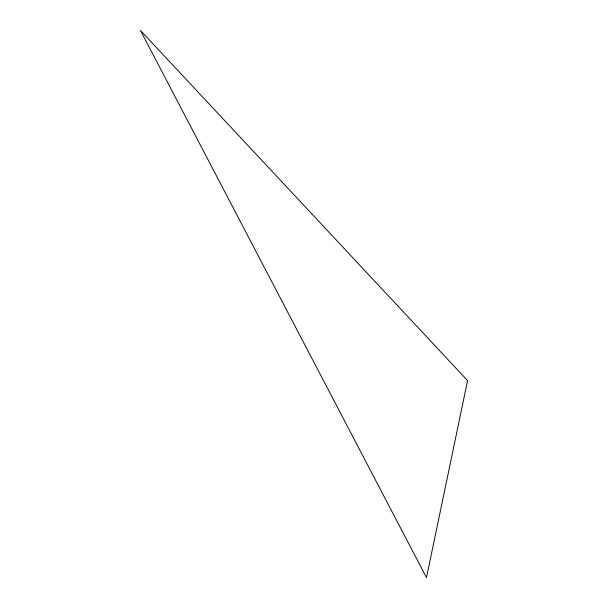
<?xml version="1.0" encoding="UTF-8"?>
<svg xmlns="http://www.w3.org/2000/svg" width="608" height="608" viewBox="0 0 608 608"><rect width="100%" height="100%" fill="white"/><g stroke="black" fill="none" stroke-linecap="round" stroke-linejoin="round"><path stroke-width="0.91" d="M467.575 380.593L426.489 577.6L140.425 30.4L467.575 380.593"/></g></svg>
